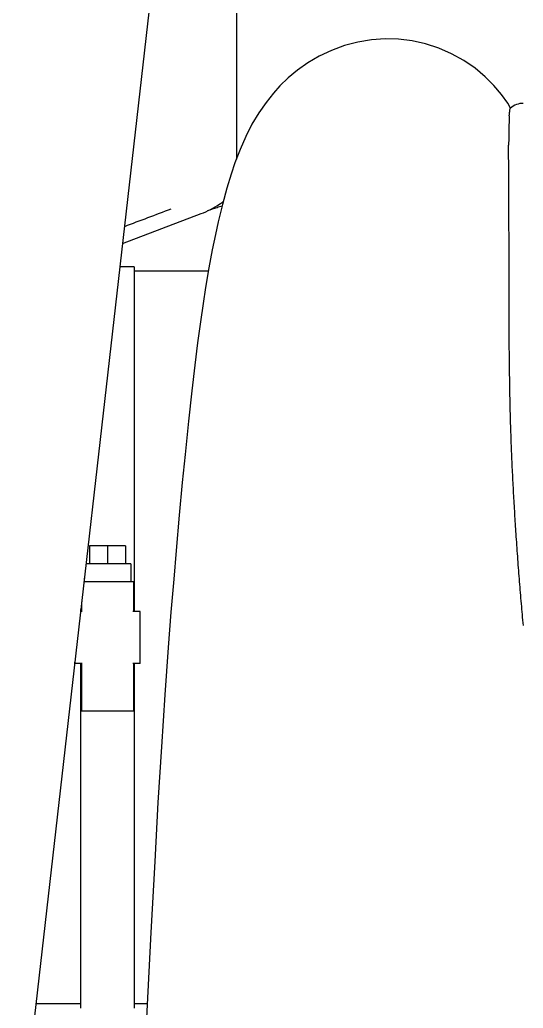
# Model space of a CAD drawing. Header units: millimetres. Extents: x 156850 to 204135, y 56350 to 74150.
# Drawn here: x 174349.8 to 174462.6, y 60710 to 60931.3 of the extents above; entities that cross this region are included whole.
import ezdxf

# ---------------------------------------------------------------- set-up
doc = ezdxf.new("R2010")
doc.units = ezdxf.units.MM
doc.header["$LTSCALE"] = 150
doc.layers.add('-----33 Equipment', color=5, linetype='Continuous')

# ---------------------------------------------------------------- blocks, each defined once
blk = doc.blocks.new('X-2F-PLAN$0$A$C73FA2420')
at = {"color": 0, "linetype": 'Continuous'}
for p, q in [((1413.18, 1232.83), (831.09, 1299.15)), ((956.73, 1274.78), (956.73, 1284.83)), ((955.73, 1274.78), (1032.93, 1274.78)), ((1032.93, 1274.43), (1032.93, 1276.13)), ((1044.53, 1274.43), (1044.53, 1274.83)), ((1044.53, 1274.78), (1044.99, 1274.78)), ((1032.93, 1274.58), (1022.23, 1274.58)), ((1022.23, 1262.98), (1022.23, 1274.58)), ((1046.74, 1274.58), (1044.53, 1274.58)), ((1051.23, 1262.98), (1051.23, 1274.07)), ((1052.01, 1273.98), (1051.23, 1273.98)), ((1055.23, 1263.58), (1055.23, 1273.61)), ((1059.23, 1272.78), (1055.23, 1272.78)), ((1059.23, 1264.78), (1059.23, 1272.78)), ((1059.23, 1268.78), (1055.23, 1268.78)), ((1121.73, 1262.78), (1121.73, 1266.03)), ((1059.23, 1264.78), (1055.23, 1264.78)), ((1126.95, 1265.44), (1133.63, 1247.8)), ((1032.93, 1262.78), (955.73, 1262.78)), ((956.73, 1259.87), (956.73, 1262.78)), ((1032.93, 1262.98), (1022.23, 1262.98)), ((1032.93, 1261.43), (1032.93, 1263.13)), ((1044.53, 1261.43), (1044.53, 1263.13)), ((1051.23, 1262.98), (1044.53, 1262.98)), ((1121.73, 1262.78), (1044.53, 1262.78)), ((1055.23, 1263.58), (1051.23, 1263.58)), ((1120.73, 1246.19), (1120.73, 1262.78)), ((1145.02, 1240.22), (1145.02, 1240.22)), ((1147.58, 1239.9), (1145.86, 1239.9)), ((1176.93, 1239.88), (1145.88, 1239.9)), ((1148.92, 1239.89), (1146.93, 1239.89)), ((1149.9, 1239.89), (1147.58, 1239.9)), ((1152.14, 1239.89), (1148.92, 1239.89)), ((1159.11, 1239.88), (1152.14, 1239.89)), ((1166.46, 1239.88), (1159.11, 1239.88)), ((1176.35, 1239.88), (1166.46, 1239.88)), ((1238.73, 1239.89), (1176.35, 1239.88)), ((1160.62, 1231.6), (1160.62, 1231.6))]:
    blk.add_line(p, q, dxfattribs=at)
for points in [[(988.57, 1258.21), (972.72, 1259.05), (955.09, 1259.95), (935.99, 1260.89)], [(1036.46, 1255.18), (1025.87, 1255.93), (1014.25, 1256.71), (1001.77, 1257.47), (988.57, 1258.21)], [(1058.18, 1253.41), (1051.76, 1253.95), (1044.43, 1254.57), (1036.46, 1255.18)], [(1079.73, 1251.41), (1073.41, 1252.02), (1066.15, 1252.71), (1058.18, 1253.41)], [(1099.73, 1249.23), (1093.93, 1249.9), (1087.18, 1250.65), (1079.73, 1251.41)], [(1117.06, 1246.8), (1113.54, 1247.35), (1109.39, 1247.97), (1104.73, 1248.61), (1099.73, 1249.23)], [(1131.79, 1243.97), (1128.98, 1244.58), (1125.53, 1245.3), (1121.5, 1246.06), (1117.06, 1246.8)], [(1145.02, 1240.22), (1142.46, 1241.09), (1139.33, 1242.05), (1135.71, 1243.04), (1131.79, 1243.97)], [(1160.62, 1231.6), (1158.53, 1233.27), (1156.17, 1234.89), (1153.63, 1236.41), (1150.9, 1237.81), (1148, 1239.09), (1145.02, 1240.22)], [(1146.93, 1239.89), (1146.57, 1239.89), (1146.51, 1239.89), (1146.48, 1239.89), (1146.47, 1239.89)], [(1157.26, 1178.46), (1158.33, 1179.13), (1160.29, 1180.53), (1162.3, 1182.2), (1164.28, 1184.17), (1166.18, 1186.44), (1167.92, 1188.96), (1169.43, 1191.69), (1170.68, 1194.56), (1171.63, 1197.52), (1172.29, 1200.53), (1172.66, 1203.56), (1172.74, 1206.58), (1172.53, 1209.63), (1172.04, 1212.69), (1171.25, 1215.7), (1170.19, 1218.6), (1168.9, 1221.34), (1167.4, 1223.89), (1165.75, 1226.23), (1164.01, 1228.32), (1162.24, 1230.14), (1160.62, 1231.6)]]:
    blk.add_lwpolyline(points, dxfattribs=at)
blk.add_arc((1154.31, 1175.78), 4, 358.0079, 43.1515, dxfattribs=at)
for points, start_tangent, end_tangent in [([(1032.93, 1276.13), (1033.18, 1276.12)], (0.999865, -0.016452), (0.999876, -0.015739)), ([(1134.66, 1254.57), (1130.69, 1265.01)], (-0.354912, 0.9349), (-0.354904, 0.934903)), ([(1032.93, 1261.43), (1036.8, 1261.47), (1040.67, 1261.47), (1044.53, 1261.43)], (0.999865, 0.016452), (0.999865, -0.016452)), ([(1133.63, 1247.8), (1134.57, 1245.71), (1135.8, 1243.63), (1136.35, 1242.84)], (0.354541, -0.93504), (0.590095, -0.807334)), ([(1134.32, 1246.27), (1135.04, 1244.23), (1135.4, 1243.12)], (0.348112, -0.937453), (0.29682, -0.954933)), ([(1061.34, 1177.2), (1065.89, 1177.49), (1070.48, 1177.76), (1075.12, 1178.01), (1079.84, 1178.22), (1084.68, 1178.4)], (0.997745, 0.067112), (0.999486, 0.032072)), ([(1084.68, 1178.4), (1090.19, 1178.55), (1095.56, 1178.66), (1100.81, 1178.73), (1105.8, 1178.78)], (0.999486, 0.032072), (0.999986, 0.005344)), ([(1105.8, 1178.78), (1110.61, 1178.79), (1115.17, 1178.8), (1119.5, 1178.81), (1123.65, 1178.82)], (0.999986, 0.005344), (0.999999, 0.001293)), ([(1123.65, 1178.82), (1127.6, 1178.82), (1131.24, 1178.84), (1134.73, 1178.86), (1138.1, 1178.89)], (0.999999, 0.001293), (0.999992, 0.004078)), ([(1138.1, 1178.89), (1141.25, 1178.9), (1144.07, 1178.9), (1146.66, 1178.91), (1148.98, 1178.91)], (0.999992, 0.004078), (0.999979, -0.006508)), ([(1155.53, 1178.77), (1154.32, 1178.82), (1152.84, 1178.86), (1151.07, 1178.89), (1148.98, 1178.91)], (-0.998081, 0.061919), (-0.999979, 0.006509)), ([(1155.53, 1178.77), (1156.25, 1178.71), (1156.79, 1178.64), (1157.12, 1178.57), (1157.23, 1178.52)], (0.998081, -0.061919), (0.663798, -0.747912)), ([(1041.42, 1175.62), (1046.3, 1176.04), (1051.24, 1176.45), (1056.24, 1176.84), (1061.34, 1177.2)], (0.996227, 0.08679), (0.997745, 0.067112))]:
    blk.add_spline(points, degree=3, dxfattribs=dict(at, start_tangent=start_tangent, end_tangent=end_tangent))
blk = doc.blocks.new('X-2F-PLAN$0$zw$C47F')
at = {"layer": '-----33 Equipment'}
blk.add_blockref('X-2F-PLAN$0$A$C73FA2420', (2898.05, 848.02), dxfattribs=at)

msp = doc.modelspace()

# ---------------------------------------------------------------- block references
at = {"layer": '-----33 Equipment', "rotation": 90.00000000000001}
msp.add_blockref('X-2F-PLAN$0$zw$C47F', (176486.3, 56856.22), dxfattribs=at)

doc.saveas('drawing.dxf')
